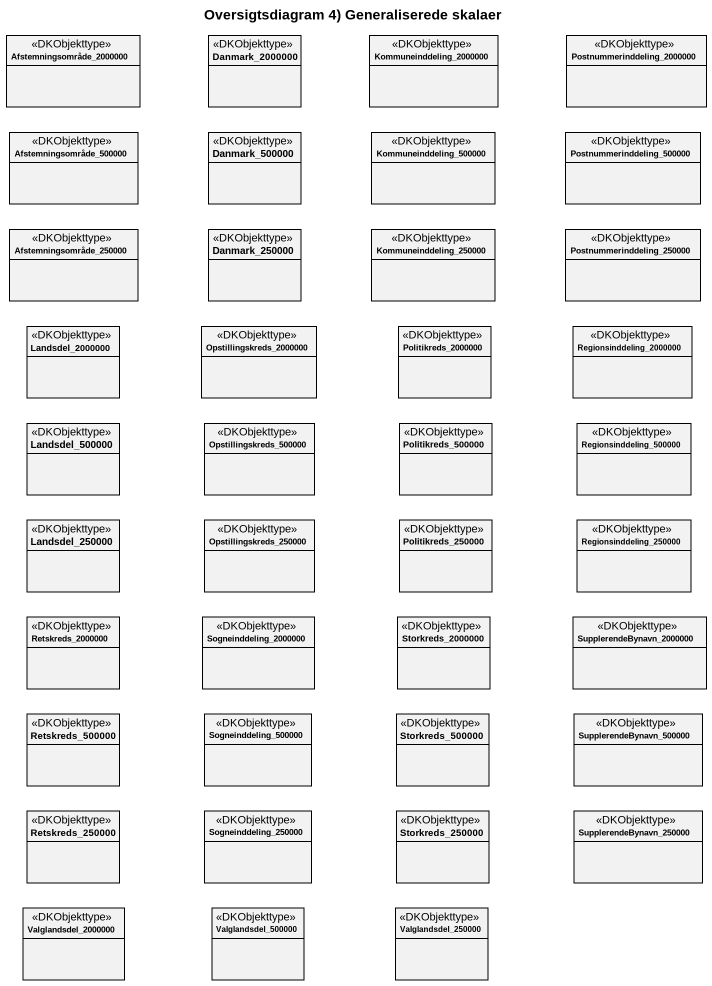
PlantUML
@startuml
title Oversigtsdiagram 4) Generaliserede skalaer
hide circle
hide empty members
class Afstemningsområde_2000000 <<DKObjekttype>>
class Danmark_2000000 <<DKObjekttype>>
class Kommuneinddeling_2000000 <<DKObjekttype>>
class Postnummerinddeling_2000000 <<DKObjekttype>>
class Afstemningsområde_500000 <<DKObjekttype>>
class Danmark_500000 <<DKObjekttype>>
class Kommuneinddeling_500000 <<DKObjekttype>>
class Postnummerinddeling_500000 <<DKObjekttype>>
class Afstemningsområde_250000 <<DKObjekttype>>
class Danmark_250000 <<DKObjekttype>>
class Kommuneinddeling_250000 <<DKObjekttype>>
class Postnummerinddeling_250000 <<DKObjekttype>>
class Landsdel_2000000 <<DKObjekttype>>
class Opstillingskreds_2000000 <<DKObjekttype>>
class Politikreds_2000000 <<DKObjekttype>>
class Regionsinddeling_2000000 <<DKObjekttype>>
class Landsdel_500000 <<DKObjekttype>>
class Opstillingskreds_500000 <<DKObjekttype>>
class Politikreds_500000 <<DKObjekttype>>
class Regionsinddeling_500000 <<DKObjekttype>>
class Landsdel_250000 <<DKObjekttype>>
class Opstillingskreds_250000 <<DKObjekttype>>
class Politikreds_250000 <<DKObjekttype>>
class Regionsinddeling_250000 <<DKObjekttype>>
class Retskreds_2000000 <<DKObjekttype>>
class Sogneinddeling_2000000 <<DKObjekttype>>
class Storkreds_2000000 <<DKObjekttype>>
class SupplerendeBynavn_2000000 <<DKObjekttype>>
class Retskreds_500000 <<DKObjekttype>>
class Sogneinddeling_500000 <<DKObjekttype>>
class Storkreds_500000 <<DKObjekttype>>
class SupplerendeBynavn_500000 <<DKObjekttype>>
class Retskreds_250000 <<DKObjekttype>>
class Sogneinddeling_250000 <<DKObjekttype>>
class Storkreds_250000 <<DKObjekttype>>
class SupplerendeBynavn_250000 <<DKObjekttype>>
class Valglandsdel_2000000 <<DKObjekttype>>
class Valglandsdel_500000 <<DKObjekttype>>
class Valglandsdel_250000 <<DKObjekttype>>
@enduml
